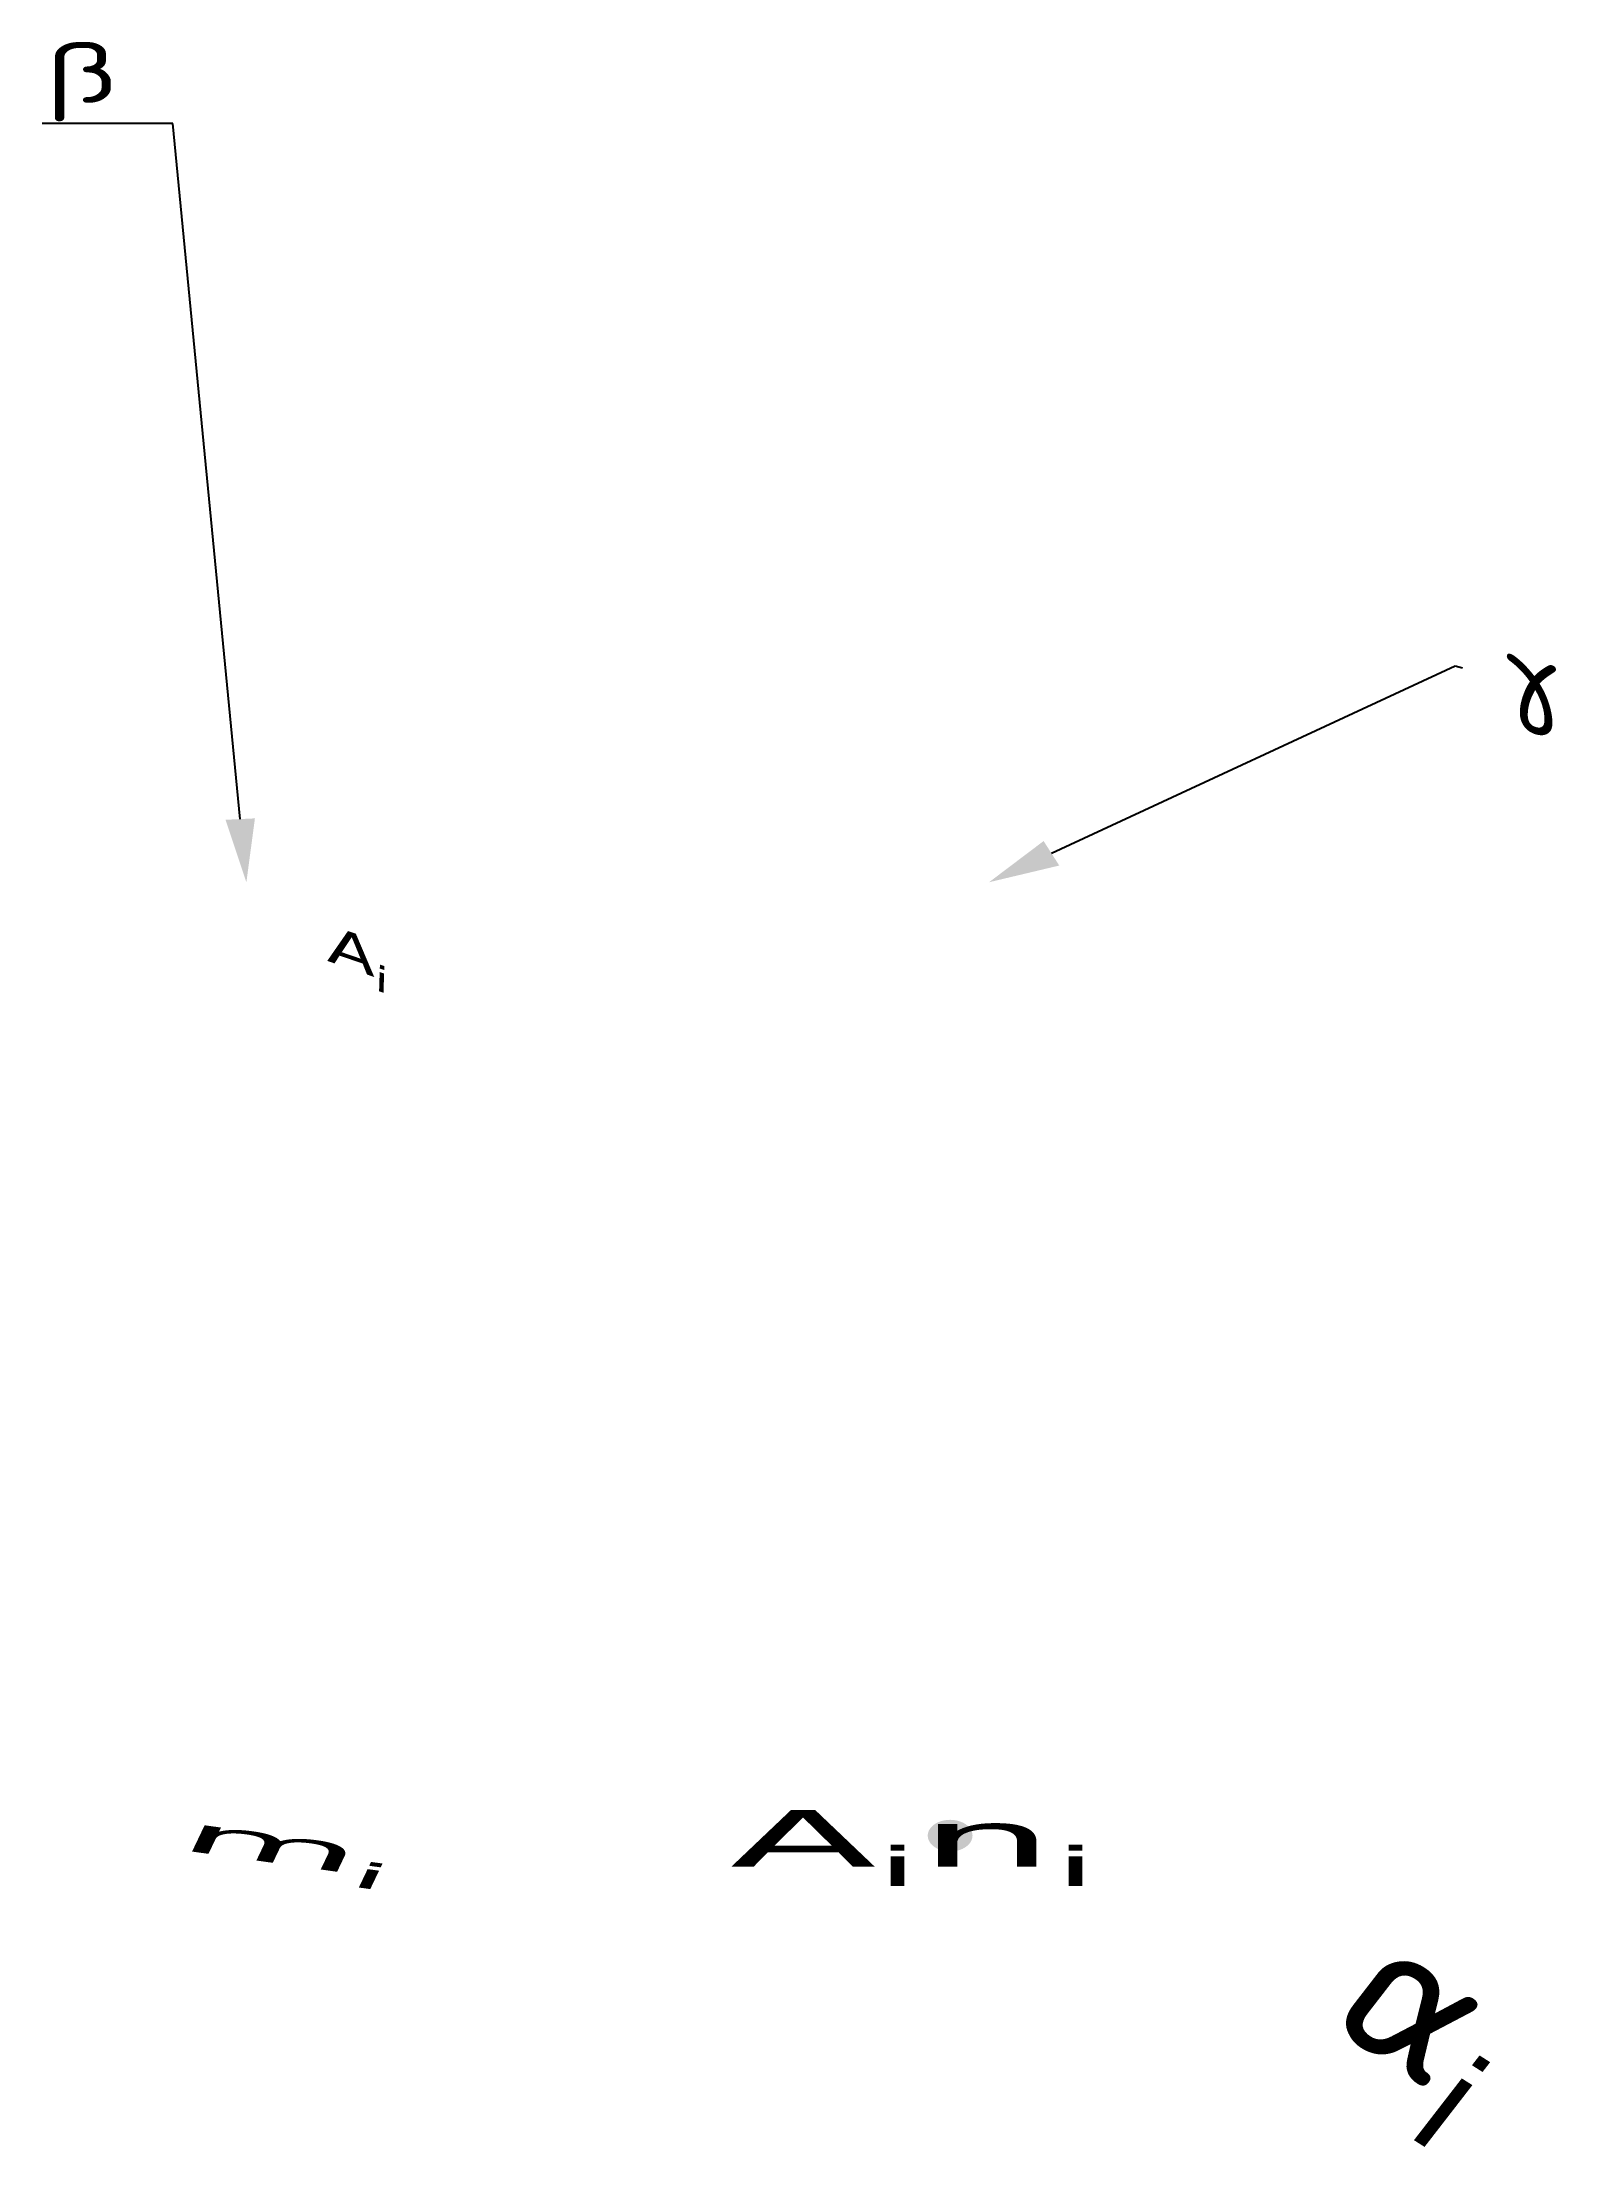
# Model space of a CAD drawing. Header units: millimetres. Extents: x 866 to 933.8, y 222.4 to 316.4.
import ezdxf
from ezdxf import colors
from ezdxf.entities.mleader import LeaderData, LeaderLine
from ezdxf.math import Vec2, Vec3

# ---------------------------------------------------------------- set-up
doc = ezdxf.new("R2010")
doc.units = ezdxf.units.MM
doc.layers.add('ТОНКИЕ', color=7, linetype='Continuous', lineweight=20)

msp = doc.modelspace()

# ---------------------------------------------------------------- linework, layer by layer
at = {"layer": 'ТОНКИЕ', "extrusion": (0, 0.707107, -0.707107), "const_width": 1, "elevation": 125.154}
msp.add_lwpolyline([(-906.051, 208.995, 1), (-907.051, 208.995, 1)], format="xyb", close=True, dxfattribs=at)

# ---------------------------------------------------------------- texts
at = {"layer": 'ТОНКИЕ', "extrusion": (-0.398775, -0.687926, 0.606413), "insert": (878.746, 277, 45), "char_height": 2.5, "attachment_point": 1, "text_direction": (0.916818, -0.313905, 0.246797)}
msp.add_mtext_dynamic_manual_height_columns('\\A1;{\\fVerdana|b0|i0|c0|p34;A\\H0.7x;\\S^ i;}', width=19.08844, gutter_width=12.5, heights=[0], dxfattribs=at)
at = {"layer": 'ТОНКИЕ', "extrusion": (0, -0.931932, 0.362633), "insert": (896.697, 237.428, 68.147), "char_height": 7, "attachment_point": 1, "text_direction": (1, 0, 0)}
msp.add_mtext_dynamic_manual_height_columns('\\A1;{\\fVerdana|b0|i0|c0|p34;A\\H0.7x;\\S^ i;\\H1.42857x;n\\H0.7x;\\S^ i;}', width=7, gutter_width=12.5, heights=[18.072], dxfattribs=at)
at = {"layer": 'ТОНКИЕ', "extrusion": (-0.107714, -0.955497, 0.274634), "insert": (873.937, 239.848, 70.152), "char_height": 6, "attachment_point": 1, "text_direction": (0.986333, -0.137349, -0.091009)}
msp.add_mtext('\\A1;{\\fVerdana|b0|i0|c0|p34;\\Pm\\H0.7x;\\S^ i;\\H1.42857x; }', dxfattribs=at)
at = {"layer": 'ТОНКИЕ', "extrusion": (-0.030663, -0.434428, 0.900184), "insert": (875.106, 278.87, 80), "char_height": 2.5, "attachment_point": 1, "text_direction": (0.822473, -0.522731, -0.224253)}
msp.add_mtext_dynamic_manual_height_columns('\\A1;{\\fISOCPEUR|b0|i0|c204|p34;\\H2.8x;                 \\P                \\fISOCPEUR|b0|i0|c0|p34;α\\fMS Shell Dlg 2|b0|i0|c0|p0;\\H0.7x;\\S^ i;}', width=79.97427, gutter_width=12.5, heights=[29.987], dxfattribs=at)

# ---------------------------------------------------------------- leaders
at = {"layer": 'ТОНКИЕ'}
ml = msp.add_multileader_mtext('Standard', dxfattribs=at)
ml.set_content('{\\fISOCPEUR|b0|i0|c0|p34;\\H0.95833x;β}', color=256)
ml.set_leader_properties()
ml.build(insert=Vec2(0, 0))
ml.multileader.update_dxf_attribs({"text_right_attachment_type": 6, "dogleg_length": 0.36})
ctx = ml.context
ctx.base_point, ctx.plane_origin, ctx.plane_y_axis = Vec3(865.155, 314.579, 100.709), Vec3(875.106, 278.87, 65), Vec3(0, 0.707107, 0.707107)
ctx.right_attachment, ctx.text_align_type = 6, 2
notes = []
notes.append((ctx, [(1, (1, 1, 0), (871.815, 312.758, 98.888), (-1, 0), 0.36, [(0, [(875.106, 278.87, 65)], 0, [])])]))
ctx.mtext.insert, ctx.mtext.alignment, ctx.mtext.flow_direction, ctx.mtext.extrusion = Vec3(869.455, 316.4, 102.53), 3, 5, Vec3(0, -0.707107, 0.707107)
ml = msp.add_multileader_mtext('Standard', dxfattribs=at)
ml.set_content('{\\fISOCPEUR|b0|i0|c0|p34;\\H0.95833x;γ}', color=256)
ml.set_leader_properties()
ml.build(insert=Vec2(0, 0))
ml.multileader.update_dxf_attribs({"text_right_attachment_type": 6, "dogleg_length": 0.36})
ctx = ml.context
ctx.base_point, ctx.plane_origin, ctx.plane_x_axis, ctx.plane_y_axis = Vec3(929.439, 288.446, 119.254), Vec3(903.775, 247.166, 78.093), Vec3(0.877081, -0.240172, 0.415989), Vec3(-0.007118, 0.859432, 0.511201)
ctx.right_attachment = 6
notes.append((ctx, [(0, (1, 1, 0), (929.124, 288.532, 119.105), (0.877081, -0.240172, 0.415989), 0.36, [(0, [(908.288, 278.87, 100)], 0, [])])]))
ctx.mtext.insert, ctx.mtext.text_direction, ctx.mtext.rotation, ctx.mtext.flow_direction, ctx.mtext.extrusion = Vec3(931.175, 290.178, 121.403), Vec3(0.877081, -0.240172, 0.415989), 0.683068, 5, Vec3(-0.48029, -0.451326, 0.752081)
for ctx, leaders in notes:
    for number, flags, end, landing, length, lines in leaders:
        leader = LeaderData()
        leader.index, (leader.has_last_leader_line, leader.has_dogleg_vector, leader.attachment_direction) = number, flags
        leader.last_leader_point, leader.dogleg_vector, leader.dogleg_length = Vec3(end), Vec3(landing), length
        for number, points, colour, breaks in lines:
            line = LeaderLine()
            line.index, line.vertices, line.color, line.breaks = number, Vec3.list(points), colors.encode_raw_color(colour), breaks
            leader.lines.append(line)
        ctx.leaders.append(leader)

doc.saveas('drawing.dxf')
